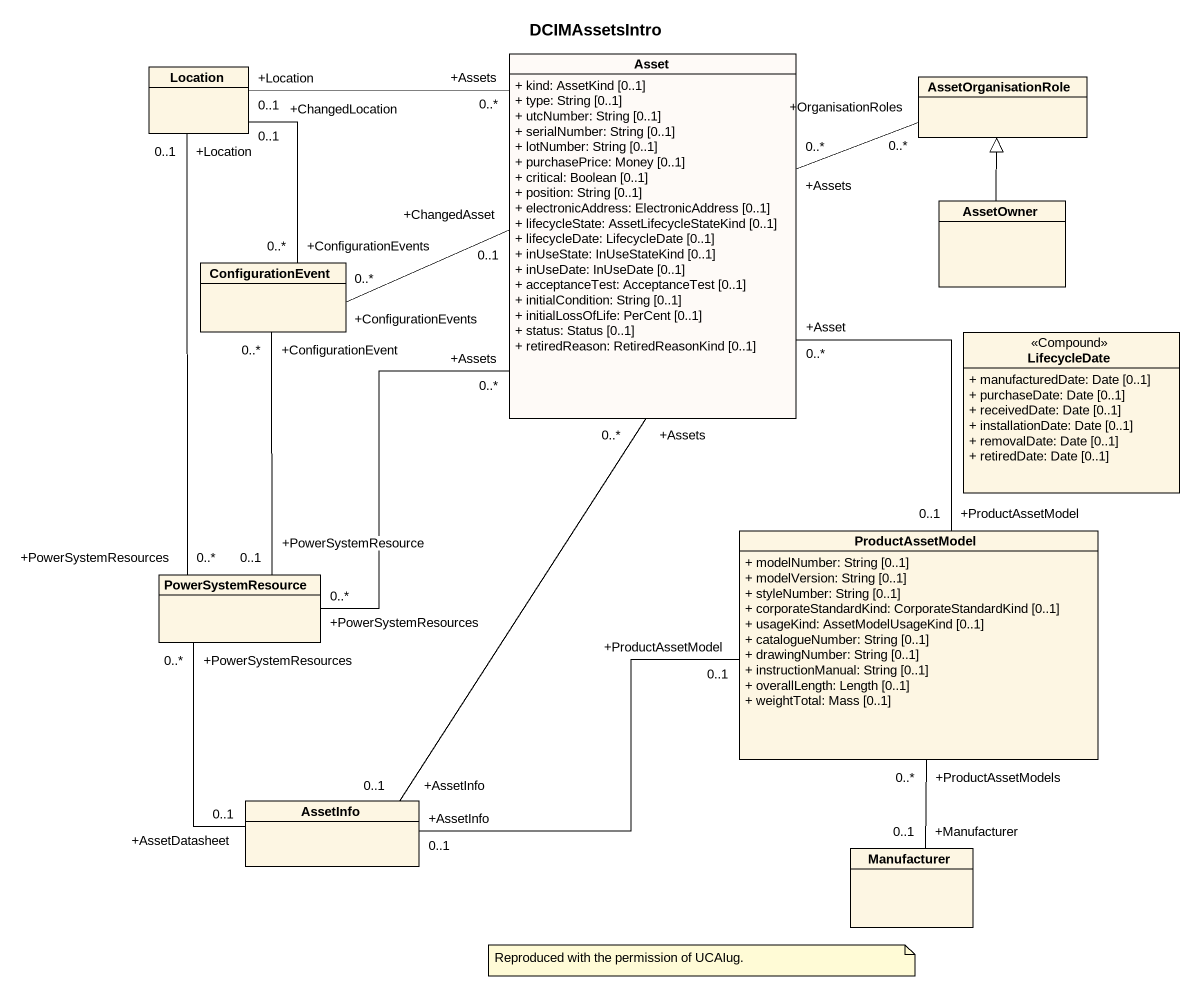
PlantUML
@startuml
title DCIMAssetsIntro
hide circle
hide empty members
skinparam classAttributeIconSize 0
class Asset #FEFAF7 {
  + kind: AssetKind [0..1]
  + type: String [0..1]
  + utcNumber: String [0..1]
  + serialNumber: String [0..1]
  + lotNumber: String [0..1]
  + purchasePrice: Money [0..1]
  + critical: Boolean [0..1]
  + position: String [0..1]
  + electronicAddress: ElectronicAddress [0..1]
  + lifecycleState: AssetLifecycleStateKind [0..1]
  + lifecycleDate: LifecycleDate [0..1]
  + inUseState: InUseStateKind [0..1]
  + inUseDate: InUseDate [0..1]
  + acceptanceTest: AcceptanceTest [0..1]
  + initialCondition: String [0..1]
  + initialLossOfLife: PerCent [0..1]
  + status: Status [0..1]
  + retiredReason: RetiredReasonKind [0..1]
}
class Location
class AssetOrganisationRole
class AssetOwner
class ConfigurationEvent
class LifecycleDate <<Compound>> {
  + manufacturedDate: Date [0..1]
  + purchaseDate: Date [0..1]
  + receivedDate: Date [0..1]
  + installationDate: Date [0..1]
  + removalDate: Date [0..1]
  + retiredDate: Date [0..1]
}
class ProductAssetModel {
  + modelNumber: String [0..1]
  + modelVersion: String [0..1]
  + styleNumber: String [0..1]
  + corporateStandardKind: CorporateStandardKind [0..1]
  + usageKind: AssetModelUsageKind [0..1]
  + catalogueNumber: String [0..1]
  + drawingNumber: String [0..1]
  + instructionManual: String [0..1]
  + overallLength: Length [0..1]
  + weightTotal: Mass [0..1]
}
class PowerSystemResource
class AssetInfo
class Manufacturer
Asset "+Assets\n0..*" -left- "+Location\n0..1" Location
Asset "+Assets\n0..*" -right- "+OrganisationRoles\n0..*" AssetOrganisationRole
Asset "+ChangedAsset\n0..1" -left- "+ConfigurationEvents\n0..*" ConfigurationEvent
Asset "+Asset\n0..*" -- "+ProductAssetModel\n0..1" ProductAssetModel
Asset "+Assets\n0..*" -- "+PowerSystemResources\n0..*" PowerSystemResource
Asset "+Assets\n0..*" -- "+AssetInfo\n0..1" AssetInfo
Location "+ChangedLocation\n0..1" -- "+ConfigurationEvents\n0..*" ConfigurationEvent
Location "+Location\n0..1" -- "+PowerSystemResources\n0..*" PowerSystemResource
AssetOwner -up-|> AssetOrganisationRole
ProductAssetModel "+ProductAssetModel\n0..1" -left- "+AssetInfo\n0..1" AssetInfo
ProductAssetModel "+ProductAssetModels\n0..*" -- "+Manufacturer\n0..1" Manufacturer
PowerSystemResource "+PowerSystemResource\n0..1" -up- "+ConfigurationEvent\n0..*" ConfigurationEvent
AssetInfo "+AssetDatasheet\n0..1" -up- "+PowerSystemResources\n0..*" PowerSystemResource
note as N1
  Reproduced with the permission of UCAIug.
end note
@enduml
